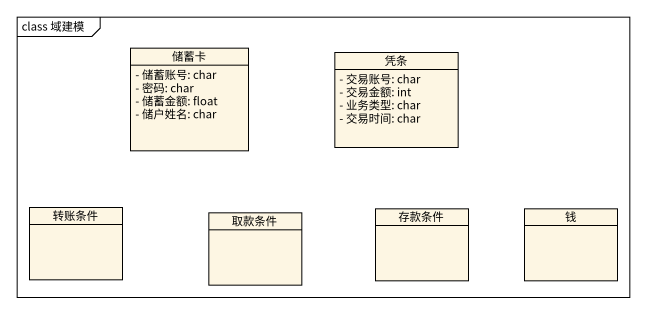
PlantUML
@startuml
mainframe class 域建模
hide circle
hide empty members
skinparam classAttributeIconSize 0
class 储蓄卡 {
  - 储蓄账号: char
  - 密码: char
  - 储蓄金额: float
  - 储户姓名: char
}
class 凭条 {
  - 交易账号: char
  - 交易金额: int
  - 业务类型: char
  - 交易时间: char
}
class 转账条件
class 取款条件
class 存款条件
class 钱
@enduml
